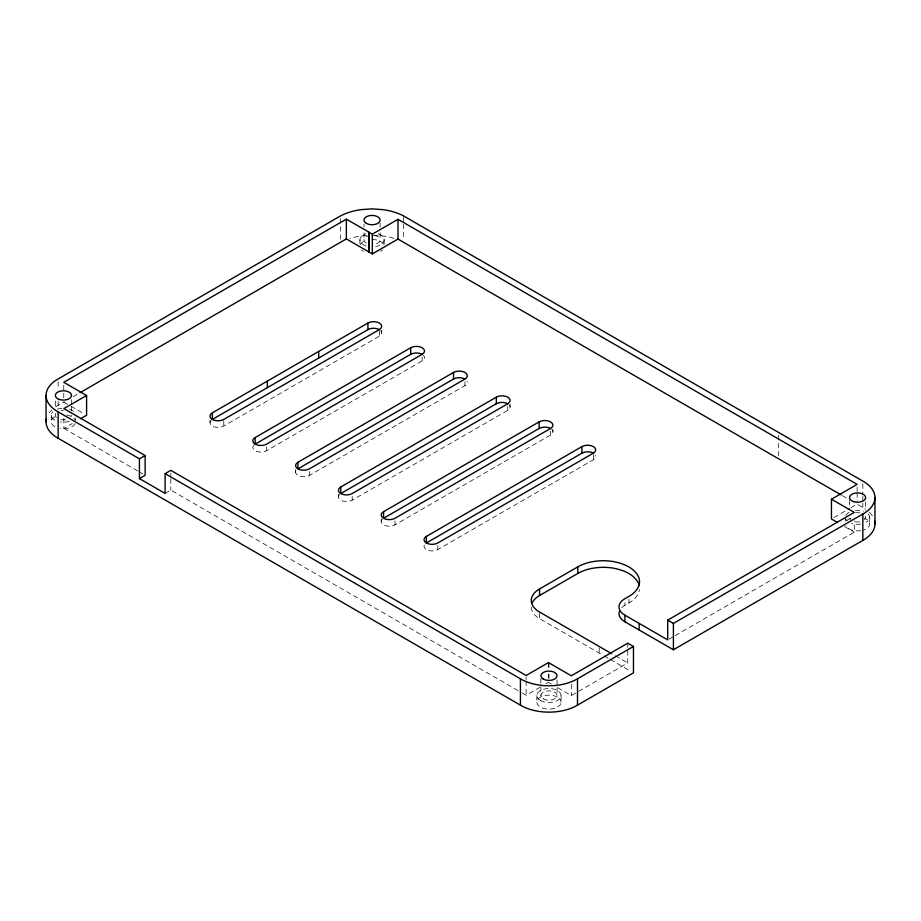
<?xml version="1.0" encoding="UTF-8"?>
<svg xmlns="http://www.w3.org/2000/svg" width="921" height="921" viewBox="0 0 921 921"><rect width="100%" height="100%" fill="white"/><g stroke="black" fill="none" stroke-linecap="round" stroke-linejoin="round"><path stroke-width="0.69" stroke-dasharray="4.61 3.45" d="M55.721 406.794A39.684 22.91 0 0 1 58.161 405.309L64.378 401.717M73.093 396.686L78.699 393.451M63.86 418.491L63.86 428.38L72.241 423.545M211.082 420.402A8.07 4.663 0 0 0 213.154 426.423A8.07 4.663 0 0 0 223.78 426.02L379.337 336.211A8.07 4.663 0 0 0 380.615 330.581M165.112 493.414L170.811 490.122L521.159 692.396M253.885 445.108A8.07 4.663 0 0 0 255.957 451.14A8.07 4.663 0 0 0 266.572 450.737L422.14 360.917A8.07 4.663 0 0 0 423.418 355.299M295.871 470.942A8.07 4.663 0 0 0 299.636 476.18A8.07 4.663 0 0 0 309.375 475.443L464.944 385.634A8.07 4.663 0 0 0 467.028 381.133M339.481 494.531A8.07 4.663 0 0 0 341.564 500.564A8.07 4.663 0 0 0 352.179 500.161L507.747 410.34A8.07 4.663 0 0 0 509.025 404.722M382.284 519.248A8.07 4.663 0 0 0 384.368 525.269A8.07 4.663 0 0 0 394.982 524.866L550.539 435.057A8.07 4.663 0 0 0 551.829 429.428M424.282 545.082A8.07 4.663 0 0 0 428.046 550.321A8.07 4.663 0 0 0 437.786 549.584L593.343 459.763A8.07 4.663 0 0 0 595.438 455.273M621.698 607.699A20.181 11.651 0 0 1 624.899 605.293L628.951 602.956A36.149 20.872 0 0 0 639.462 589.555M522.403 693.11L526.133 695.263L539.787 687.377M545.992 683.796L548.479 682.357M833.896 517.567L849.807 508.392M851.027 507.69L857.14 504.155M557.654 687.653L571.308 695.539L627.754 662.947L627.754 648.833M668.945 639.162L673.919 636.296M675.162 635.582L854.285 532.165L854.285 520.872M366.316 235.431L360.687 236.029A46.741 26.985 0 0 0 350.003 238.412M373.477 235.269L383.401 236.029A46.741 26.985 0 0 1 394.073 238.412M842.208 495.533L847.193 498.411M857.888 504.593L862.839 507.448A39.684 22.91 0 0 1 865.28 508.933M844.672 526.616L854.285 532.165M615.343 655.787L627.754 662.947M531.267 607.077A28.252 16.313 0 0 0 539.533 618.613L602.887 655.188M604.107 655.89L609 658.711M610.22 659.424L631.012 671.421M63.768 402.074L69.777 405.539M70.975 406.23L84.191 413.863M548.962 682.634L551.437 684.073M63.86 428.38L137.747 471.034M138.979 471.736L143.906 474.58M869.689 517.337L869.689 523.922M865.648 501.807L865.648 510.28M862.839 483.87L862.839 494.968M862.839 496.35L862.839 501.899M862.839 503.292L862.839 507.448M857.14 487.209L857.14 491.446M857.14 492.862L857.14 501.335M849.507 500.391L849.507 506.043M845.478 517.337L845.478 521.286M778.671 435.265L778.671 457.461M628.951 598.995L628.951 602.956M627.754 643.18L627.754 647.417M624.899 602.656L624.899 605.293M599.214 647.797L599.214 653.07M593.343 454.502L593.343 459.763M571.308 684.245L571.308 695.539M561.062 695.516L561.062 702.113A12.111 6.988 0 0 1 542.906 708.168A12.111 6.988 0 0 1 542.906 696.057A12.111 6.988 0 0 1 561.062 702.113M557.032 679.986L557.032 695.516M552.911 429.128L552.911 431.765M550.539 431.109L550.539 435.057M548.962 662.867L548.962 668.519M548.962 674.16L548.962 678.397M548.479 662.59L548.479 668.243M548.479 673.884L548.479 678.121M540.892 678.57L540.892 695.516M539.533 613.34L539.533 618.613M536.851 695.516L536.851 702.113M526.133 676.9L526.133 679.733M526.133 681.137L526.133 695.263M510.107 404.411L510.107 407.047M507.747 406.391L507.747 410.34M464.944 381.674L464.944 385.634M437.786 545.623L437.786 549.584M422.14 356.968L422.14 360.917M403.433 217.241L403.433 222.79M403.433 224.171L403.433 239.437M394.982 520.918L394.982 524.866M384.149 239.851L384.149 245.124M381.697 330.282L381.697 332.918M381.202 518.937L381.202 521.574M380.108 222.905L380.108 227.142M380.108 232.794L380.108 239.851A8.07 4.663 0 0 1 374.133 244.353M379.337 330.938L379.337 336.211M363.968 224.321L363.968 227.142M363.968 232.794L363.968 239.851M359.938 239.851L359.938 243.812M352.179 496.2L352.179 500.161M340.655 218.622L340.655 240.83M338.41 494.232L338.41 496.856M309.375 471.494L309.375 475.443M295.606 469.514L295.606 472.151M266.572 446.777L266.572 450.737M223.78 420.747L223.78 426.02M210 420.091L210 422.727M170.811 473.175L170.811 477.412M170.811 478.828L170.811 490.122M75.522 417.835L75.522 420.471M71.481 399.656L71.481 405.309M71.481 406.725L71.481 410.962M63.768 385.128L63.768 397.837M58.161 381.72L58.161 388.662M58.161 401.153L58.161 405.309M55.341 401.072L55.341 408.13M51.3 415.198L51.3 421.783M865.372 516.128A8.07 4.663 0 0 1 864.566 519.663M859.673 521.839A8.07 4.663 0 0 1 853.548 521.378M850.59 519.663A8.07 4.663 0 0 1 849.784 518.546M855.494 512.836A8.07 4.663 0 0 1 859.673 512.836M374.133 235.35A8.07 4.663 0 0 1 380.108 239.851M366.339 243.156A8.07 4.663 0 0 1 368.009 235.822M71.481 415.198A8.07 4.663 0 0 1 71.205 416.396M65.495 419.7A8.07 4.663 0 0 1 59.37 419.228M56.423 417.524A8.07 4.663 0 0 1 56.423 412.861M61.316 410.697A8.07 4.663 0 0 1 63.411 410.536M49.204 412.838A39.684 22.91 0 0 1 51.599 410.11M869.401 512.249A39.684 22.91 0 0 1 873.534 517.867M382.526 249.936A12.111 6.988 0 0 1 380.603 251.387M363.484 251.387A12.111 6.988 0 0 1 361.562 249.936M360.353 244.641A12.111 6.988 0 0 1 365.994 240.393M372.038 239.46A12.111 6.988 0 0 1 383.735 244.641M378.094 233.807A12.111 6.988 0 0 1 384.045 240.772A12.111 6.988 0 0 1 375.169 246.609M365.994 245.907A12.111 6.988 0 0 1 365.994 233.807M863.633 517.878A12.111 6.988 0 0 1 863.633 529.978M860.709 530.68A12.111 6.988 0 0 1 845.881 525.741M847.101 520.434A12.111 6.988 0 0 1 853.445 517.36M868.066 513.837A12.111 6.988 0 0 1 866.143 522.276M860.709 524.084A12.111 6.988 0 0 1 851.522 523.393M847.101 520.837A12.111 6.988 0 0 1 845.881 519.145M845.881 515.53A12.111 6.988 0 0 1 849.024 512.398M855.471 510.453A12.111 6.988 0 0 1 863.633 511.282M75.108 423.591A12.111 6.988 0 0 1 60.279 428.541M54.846 426.722A12.111 6.988 0 0 1 54.846 416.845M66.542 415.037A12.111 6.988 0 0 1 75.108 419.976M69.466 421.254A12.111 6.988 0 0 1 60.279 421.945M54.846 420.137A12.111 6.988 0 0 1 52.923 411.699M57.355 409.143A12.111 6.988 0 0 1 62.363 408.233M69.466 409.143A12.111 6.988 0 0 1 75.108 413.391M543.252 698.82A8.07 4.663 0 0 0 556.756 696.725A8.07 4.663 0 0 0 546.867 691.015A8.07 4.663 0 0 0 543.252 698.82M540.397 700.467A12.111 6.988 0 0 0 560.647 697.335A12.111 6.988 0 0 0 545.831 688.77A12.111 6.988 0 0 0 540.397 700.467"/><path stroke-width="1.38" d="M837.465 522.449L831.456 518.984L831.456 499.217L857.14 484.388L398.01 219.302L372.326 234.141L346.354 219.152L63.768 382.307L86.597 395.477L86.597 415.256L80.611 418.71M79.954 392.726L346.354 238.919L372.326 253.908L398.01 239.08L840.965 494.819M86.597 395.477L63.86 408.602L145.138 455.527L145.138 475.294L139.428 478.586L139.428 458.819L58.161 411.894A39.684 22.91 0 0 1 58.161 378.945L340.655 215.848A46.741 26.985 0 0 1 360.687 209.677L372.038 208.86L383.401 209.677A46.741 26.985 0 0 1 403.433 215.848L862.839 481.096A39.684 22.91 0 0 1 862.839 514.045L862.839 540.397L673.412 649.766L624.899 621.767A20.181 11.651 0 0 1 619.292 611.498M212.36 412.838L367.916 323.029A8.07 4.663 0 0 1 379.337 323.029A8.07 4.663 0 0 1 379.337 329.614L223.78 419.435A8.07 4.663 0 0 1 212.36 419.435L212.36 412.838A8.07 4.663 0 0 0 212.36 419.435L367.916 329.614A8.07 4.663 0 0 1 379.337 329.614M139.428 458.819L145.138 455.527M139.428 478.586L165.112 493.414L165.112 473.647L170.811 470.355L526.133 675.496L548.479 662.59L571.308 675.772L627.754 643.18L633.464 646.473L633.464 672.837L577.49 705.152A39.684 22.91 0 0 1 520.423 705.152L58.161 438.258A39.684 22.91 0 0 1 46.407 418.733M255.163 437.556L410.72 347.747A8.07 4.663 0 0 1 422.14 347.747A8.07 4.663 0 0 1 422.14 354.332L266.572 444.141A8.07 4.663 0 0 1 255.163 444.141A8.07 4.663 0 0 1 255.163 437.556L255.163 444.141L410.72 354.332A8.07 4.663 0 0 1 422.14 354.332M297.967 462.261L453.523 372.452A8.07 4.663 0 0 1 464.944 372.452A8.07 4.663 0 0 1 464.944 379.049L309.375 468.858A8.07 4.663 0 0 1 297.967 468.858A8.07 4.663 0 0 1 297.967 462.261L297.967 468.858L453.523 379.049A8.07 4.663 0 0 1 464.944 379.049M340.77 486.979L496.327 397.17A8.07 4.663 0 0 1 507.747 397.17A8.07 4.663 0 0 1 507.747 403.755L352.179 493.564A8.07 4.663 0 0 1 340.77 493.564A8.07 4.663 0 0 1 340.77 486.979L340.77 493.564L496.327 403.755A8.07 4.663 0 0 1 507.747 403.755M383.573 511.685L539.13 421.876A8.07 4.663 0 0 1 550.539 421.876A8.07 4.663 0 0 1 550.539 428.472L394.982 518.281A8.07 4.663 0 0 1 383.573 518.281A8.07 4.663 0 0 1 383.573 511.685L383.573 518.281L539.13 428.472A8.07 4.663 0 0 1 550.539 428.472M426.377 536.402L581.934 446.593A8.07 4.663 0 0 1 593.343 446.593A8.07 4.663 0 0 1 593.343 453.178L437.786 542.987A8.07 4.663 0 0 1 426.377 542.987A8.07 4.663 0 0 1 426.377 536.402L426.377 542.987L581.934 453.178A8.07 4.663 0 0 1 593.343 453.178M611.625 653.634L539.533 612.016A28.252 16.313 0 0 1 539.533 588.956L577.824 566.852A36.149 20.872 0 0 1 612.741 561.442C622.515 563.261 633.188 567.014 638.299 576.201A36.149 20.872 0 0 1 628.951 596.359L624.899 598.696A20.181 11.651 0 0 0 624.899 615.17L624.899 621.767M532.223 602.852A28.252 16.313 0 0 1 539.533 595.542L577.824 573.438A36.149 20.872 0 0 1 612.741 568.038C622.515 569.846 633.188 573.599 638.299 582.797A36.149 20.872 0 0 1 639.22 585.468M624.899 615.17L667.702 639.888L667.702 620.121L854.285 512.398L831.456 499.217M165.112 473.647L520.423 678.789A39.684 22.91 0 0 0 577.49 678.789L633.464 646.473M667.702 620.121L673.412 623.413L862.839 514.045M874.95 497.57L874.95 523.922M673.412 623.413L673.412 649.766M639.162 623.413L639.162 629.999M581.934 446.593L581.934 453.178M577.824 566.852L577.824 573.438M577.49 678.789L577.49 705.152M539.533 588.956L539.533 595.542M539.13 421.876L539.13 428.472M520.423 678.789L520.423 705.152M496.327 397.17L496.327 403.755M453.523 372.452L453.523 379.049M410.72 347.747L410.72 354.332M398.01 219.302L398.01 239.08M372.326 234.141L372.326 253.908M369.183 232.322L369.183 252.101M368.711 232.046L368.711 251.824M367.916 323.029L367.916 329.614M346.354 219.152L346.354 238.919M318.701 351.454L318.701 358.039M267.332 381.098L267.332 387.695M58.161 411.894L58.161 438.258M46.05 395.42L46.05 421.783M874.593 520.872A39.684 22.91 0 0 1 862.839 540.397M543.252 679.042A8.07 4.663 0 0 0 556.756 676.958A8.07 4.663 0 0 0 546.867 671.248A8.07 4.663 0 0 0 543.252 679.042M853.548 501.6A8.07 4.663 0 0 0 865.648 497.57A8.07 4.663 0 0 0 853.548 493.529A8.07 4.663 0 0 0 853.548 501.6M366.339 223.377A8.07 4.663 0 0 0 379.832 221.293A8.07 4.663 0 0 0 369.954 215.583A8.07 4.663 0 0 0 366.339 223.377M59.37 399.461A8.07 4.663 0 0 0 71.481 395.42A8.07 4.663 0 0 0 59.37 391.39A8.07 4.663 0 0 0 59.37 399.461"/></g></svg>
